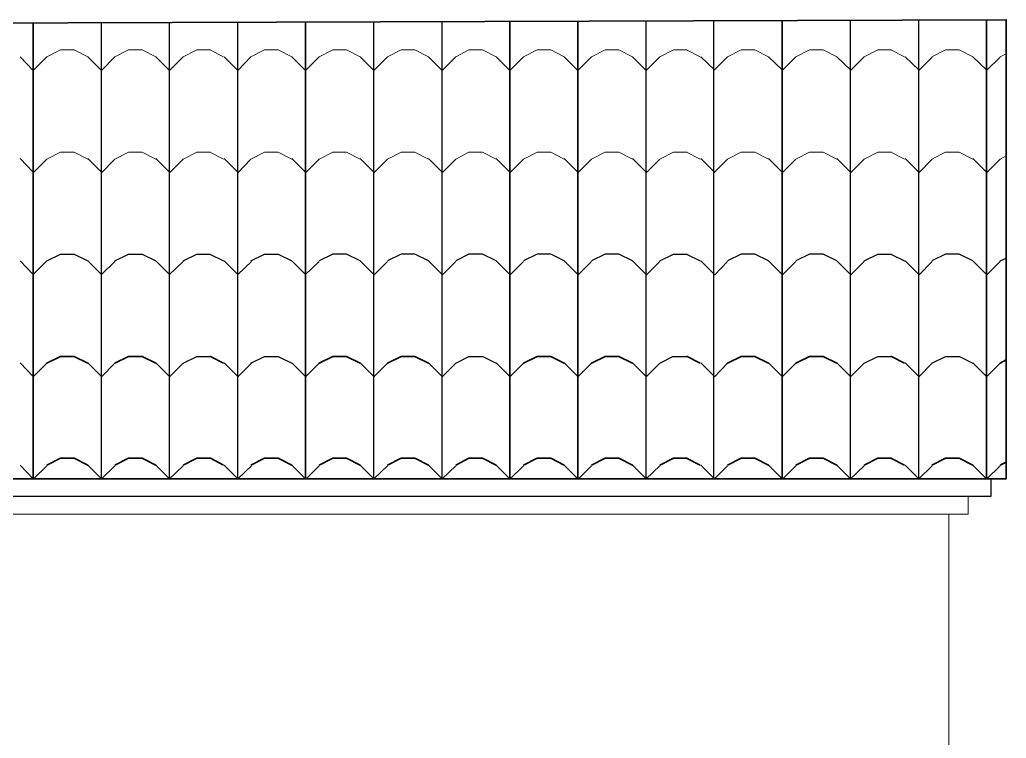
# Model space of a CAD drawing. Header units: millimetres. Extents: x 593565 to 611105, y -797574 to -789352.
# Drawn here: x 603697 to 609208, y -793366 to -789352 of the extents above; entities that cross this region are included whole.
import ezdxf

# ---------------------------------------------------------------- set-up
doc = ezdxf.new("R2010")
doc.units = ezdxf.units.MM
doc.layers.add('A-ALV-___-___-EXI', color=250, linetype='Continuous', lineweight=25)
doc.layers.add('A-COB-___-___-EXI', color=250, linetype='Continuous', lineweight=25)

msp = doc.modelspace()

# ---------------------------------------------------------------- linework, layer by layer
at = {"layer": 'A-ALV-___-___-EXI', "color": 38, "lineweight": 15}
msp.add_line((608887.4, -792113.7), (608887.4, -795625.1), dxfattribs=at)
at = {"layer": 'A-COB-___-___-EXI', "color": 253, "lineweight": 9}
for p, q in [((604759.6, -789520.7), (604835.9, -789558.9)), ((607422.5, -789520.7), (607498.8, -789558.9)), ((608563.3, -789520.7), (608639.6, -789558.9)), ((609173.4, -789558.9), (609208.4, -789543)), ((607578.2, -789632), (607502, -789558.9)), ((608719, -789632), (608642.7, -789558.9)), ((608719, -789635.1), (608795.3, -789562.1)), ((609097.2, -789635.1), (609173.4, -789562.1))]:
    msp.add_line(p, q, dxfattribs=at)
at = {"layer": 'A-COB-___-___-EXI', "color": 38, "lineweight": 15}
for p, q in [((604759.6, -790092.7), (604835.9, -790130.9)), ((607422.5, -790092.7), (607498.8, -790130.9)), ((608563.3, -790092.7), (608639.6, -790130.9)), ((603771.3, -790203.9), (603698.3, -790127.7)), ((604152.7, -790203.9), (604076.4, -790127.7)), ((604534, -790203.9), (604457.7, -790127.7)), ((604915.3, -790203.9), (604839.1, -790127.7)), ((605293.5, -790203.9), (605217.2, -790127.7)), ((605674.8, -790203.9), (605598.5, -790127.7)), ((606056.1, -790203.9), (605979.8, -790127.7)), ((606434.3, -790203.9), (606358, -790127.7)), ((606815.6, -790203.9), (606739.3, -790127.7)), ((607196.9, -790203.9), (607120.6, -790127.7)), ((607578.2, -790203.9), (607502, -790127.7)), ((607956.4, -790203.9), (607880.1, -790127.7)), ((608337.7, -790203.9), (608261.4, -790127.7)), ((608719, -790203.9), (608642.7, -790127.7)), ((608719, -790207.1), (608795.3, -790130.9)), ((609097.2, -790203.9), (609020.9, -790127.7))]:
    msp.add_line(p, q, dxfattribs=at)
at = {"layer": 'A-COB-___-___-EXI', "color": 238, "lineweight": 25}
for p, q in [((604759.6, -790661.5), (604835.9, -790699.7)), ((605674.8, -790779.1), (605751, -790702.8)), ((606056.1, -790779.1), (606132.4, -790702.8)), ((606434.3, -790779.1), (606510.5, -790702.8)), ((606815.6, -790779.1), (606891.8, -790702.8)), ((607196.9, -790779.1), (607273.2, -790702.8)), ((607422.5, -790661.5), (607498.8, -790699.7)), ((607578.2, -790775.9), (607502, -790699.7)), ((607578.2, -790779.1), (607651.3, -790702.8)), ((607956.4, -790779.1), (608032.6, -790702.8)), ((608337.7, -790779.1), (608414, -790702.8)), ((608563.3, -790661.5), (608639.6, -790699.7)), ((608719, -790775.9), (608642.7, -790699.7)), ((608719, -790779.1), (608795.3, -790702.8)), ((609097.2, -790779.1), (609173.4, -790702.8)), ((609173.4, -790699.7), (609208.4, -790683.8))]:
    msp.add_line(p, q, dxfattribs=at)
at = {"layer": 'A-COB-___-___-EXI', "color": 28, "lineweight": 35}
for p, q in [((604762.8, -791233.5), (604835.9, -791271.7)), ((607425.7, -791233.5), (607498.8, -791271.7)), ((608566.5, -791233.5), (608639.6, -791271.7)), ((603771.3, -791344.7), (603698.3, -791268.5)), ((604152.7, -791344.7), (604076.4, -791268.5)), ((604534, -791344.7), (604457.7, -791268.5)), ((604915.3, -791344.7), (604839.1, -791268.5)), ((604915.3, -791347.9), (604991.6, -791271.7)), ((605293.5, -791344.7), (605217.2, -791268.5)), ((605674.8, -791344.7), (605598.5, -791268.5)), ((606056.1, -791344.7), (605979.8, -791268.5)), ((606434.3, -791344.7), (606358, -791268.5)), ((606815.6, -791344.7), (606739.3, -791268.5)), ((607196.9, -791344.7), (607120.6, -791268.5)), ((607578.2, -791344.7), (607502, -791268.5)), ((607956.4, -791344.7), (607880.1, -791268.5)), ((608337.7, -791344.7), (608261.4, -791268.5)), ((608719, -791344.7), (608642.7, -791268.5)), ((608719, -791347.9), (608795.3, -791271.7)), ((609097.2, -791344.7), (609020.9, -791268.5)), ((607422.5, -791802.3), (607498.8, -791840.5)), ((608563.3, -791802.3), (608639.6, -791840.5)), ((603774.5, -791916.7), (603847.6, -791843.6)), ((605296.6, -791916.7), (605369.7, -791843.6)), ((606437.4, -791916.7), (606510.5, -791843.6)), ((606818.8, -791916.7), (606891.8, -791843.6)), ((607959.5, -791916.7), (608032.6, -791843.6)), ((609100.3, -791916.7), (609173.4, -791843.6)), ((609173.4, -791840.5), (609208.4, -791824.6))]:
    msp.add_line(p, q, dxfattribs=at)
at = {"layer": 'A-COB-___-___-EXI', "color": 28, "lineweight": 35, "flags": 128}
for points in [[(594641.8, -789400), (594645, -790092.7), (594645, -790661.5), (594645, -791233.5), (594645, -791916.7), (609208.4, -791916.7), (609208.4, -791233.5), (609208.4, -790661.5), (609208.4, -790092.7), (609208.4, -789352.3), (594645, -789400), (609208.4, -789352.3), (609208.4, -791916.7), (594645, -791916.7), (594645, -789400)], [(603771.3, -789371.4), (603771.3, -790092.7), (603771.3, -790661.5), (603771.3, -791233.5), (603771.3, -791916.7), (603698.3, -791840.5)], [(605293.5, -789365), (605293.5, -790092.7), (605293.5, -790661.5), (605293.5, -791233.5), (605293.5, -791916.7), (605217.2, -791840.5), (605140.9, -791802.3), (605064.7, -791802.3), (604988.4, -791840.5)], [(606434.3, -789361.9), (606434.3, -790092.7), (606434.3, -790661.5), (606434.3, -791233.5), (606434.3, -791916.7), (606358, -791840.5), (606281.7, -791802.3), (606205.5, -791802.3), (606132.4, -791840.5)], [(606815.6, -789358.7), (606815.6, -790092.7), (606815.6, -790661.5), (606815.6, -791233.5), (606815.6, -791916.7), (606739.3, -791840.5), (606663, -791802.3), (606586.8, -791802.3), (606510.5, -791840.5)], [(607956.4, -789355.5), (607956.4, -790092.7), (607956.4, -790661.5), (607956.4, -791233.5), (607956.4, -791916.7), (607880.1, -791840.5), (607803.8, -791802.3), (607727.6, -791802.3), (607651.3, -791840.5)], [(609097.2, -789352.3), (609097.2, -790092.7), (609097.2, -790661.5), (609097.2, -791233.5), (609097.2, -791916.7), (609020.9, -791840.5), (608944.6, -791802.3), (608868.4, -791802.3), (608792.1, -791840.5)], [(603771.3, -791347.9), (603847.6, -791271.7), (603923.9, -791233.5), (604000.1, -791233.5), (604076.4, -791271.7)], [(604152.7, -791347.9), (604228.9, -791271.7), (604305.2, -791233.5), (604381.5, -791233.5), (604457.7, -791271.7)], [(605293.5, -791347.9), (605369.7, -791271.7), (605446, -791233.5), (605522.3, -791233.5), (605598.5, -791271.7)], [(605674.8, -791347.9), (605751, -791271.7), (605827.3, -791233.5), (605903.6, -791233.5), (605979.8, -791271.7)], [(606434.3, -791347.9), (606510.5, -791271.7), (606586.8, -791233.5), (606663, -791233.5), (606739.3, -791271.7)], [(606815.6, -791347.9), (606891.8, -791271.7), (606968.1, -791233.5), (607044.4, -791233.5), (607120.6, -791271.7)], [(607578.2, -791347.9), (607651.3, -791271.7), (607727.6, -791233.5), (607803.8, -791233.5), (607880.1, -791271.7)], [(607956.4, -791347.9), (608032.6, -791271.7), (608108.9, -791233.5), (608185.2, -791233.5), (608261.4, -791271.7)], [(609097.2, -791347.9), (609173.4, -791271.7), (609208.4, -791252.6)], [(603847.6, -791840.5), (603923.9, -791802.3), (604000.1, -791802.3), (604076.4, -791840.5), (604152.7, -791916.7), (604228.9, -791843.6)], [(604228.9, -791840.5), (604305.2, -791802.3), (604381.5, -791802.3), (604457.7, -791840.5), (604534, -791916.7), (604610.3, -791843.6)], [(604610.3, -791840.5), (604686.5, -791802.3), (604762.8, -791802.3), (604835.9, -791840.5)], [(605369.7, -791840.5), (605446, -791802.3), (605522.3, -791802.3), (605598.5, -791840.5), (605674.8, -791916.7), (605751, -791843.6)], [(605751, -791840.5), (605827.3, -791802.3), (605903.6, -791802.3), (605979.8, -791840.5), (606056.1, -791916.7), (606132.4, -791843.6)], [(606891.8, -791840.5), (606968.1, -791802.3), (607044.4, -791802.3), (607120.6, -791840.5), (607196.9, -791916.7), (607273.2, -791843.6)], [(607273.2, -791840.5), (607349.4, -791802.3), (607425.7, -791802.3)], [(608032.6, -791840.5), (608108.9, -791802.3), (608185.2, -791802.3), (608261.4, -791840.5), (608337.7, -791916.7), (608414, -791843.6)], [(608414, -791840.5), (608490.2, -791802.3), (608566.5, -791802.3)], [(604839.1, -791840.5), (604915.3, -791916.7), (604991.6, -791843.6)], [(607502, -791840.5), (607578.2, -791916.7), (607651.3, -791843.6)], [(608642.7, -791840.5), (608719, -791916.7), (608795.3, -791843.6)]]:
    msp.add_lwpolyline(points, dxfattribs=at)
at = {"layer": 'A-COB-___-___-EXI', "color": 238, "lineweight": 25}
for points in [[(604152.7, -791916.7), (604152.7, -791233.5), (604152.7, -790661.5), (604152.7, -790092.7), (604152.7, -789368.2)], [(604534, -791916.7), (604534, -791233.5), (604534, -790661.5), (604534, -790092.7), (604534, -789368.2)], [(604915.3, -791916.7), (604915.3, -791233.5), (604915.3, -790661.5), (604915.3, -790092.7), (604915.3, -789365)], [(605674.8, -791916.7), (605674.8, -791233.5), (605674.8, -790661.5), (605674.8, -790092.7), (605674.8, -789365)], [(606056.1, -791916.7), (606056.1, -791233.5), (606056.1, -790661.5), (606056.1, -790092.7), (606056.1, -789361.9)], [(607196.9, -791916.7), (607196.9, -791233.5), (607196.9, -790661.5), (607196.9, -790092.7), (607196.9, -789358.7)], [(607575, -791916.7), (607575, -791233.5), (607575, -790661.5), (607575, -790092.7), (607575, -789358.7)], [(608337.7, -791916.7), (608337.7, -791233.5), (608337.7, -790661.5), (608337.7, -790092.7), (608337.7, -789355.5)], [(608719, -791916.7), (608719, -791233.5), (608719, -790661.5), (608719, -790092.7), (608719, -789352.3)], [(604988.4, -791271.7), (605064.7, -791233.5), (605140.9, -791233.5), (605217.2, -791271.7)]]:
    msp.add_lwpolyline(points, dxfattribs=at)
at = {"layer": 'A-COB-___-___-EXI', "color": 253, "lineweight": 9, "flags": 128}
for points in [[(603698.3, -789558.9), (603771.3, -789635.1), (603847.6, -789558.9), (603923.9, -789520.7), (604000.1, -789520.7), (604076.4, -789558.9), (604152.7, -789635.1), (604228.9, -789558.9), (604305.2, -789520.7), (604381.5, -789520.7), (604457.7, -789558.9), (604534, -789635.1), (604610.3, -789558.9), (604686.5, -789520.7), (604762.8, -789520.7)], [(604839.1, -789558.9), (604915.3, -789635.1), (604988.4, -789558.9), (605064.7, -789520.7), (605140.9, -789520.7), (605217.2, -789558.9), (605293.5, -789635.1), (605369.7, -789558.9), (605446, -789520.7), (605522.3, -789520.7), (605598.5, -789558.9), (605674.8, -789635.1), (605751, -789558.9), (605827.3, -789520.7), (605903.6, -789520.7), (605979.8, -789558.9), (606056.1, -789635.1), (606132.4, -789558.9), (606205.5, -789520.7), (606281.7, -789520.7), (606358, -789558.9), (606434.3, -789635.1), (606510.5, -789558.9), (606586.8, -789520.7), (606663, -789520.7), (606739.3, -789558.9), (606815.6, -789635.1), (606891.8, -789558.9), (606968.1, -789520.7), (607044.4, -789520.7), (607120.6, -789558.9), (607196.9, -789635.1), (607273.2, -789558.9), (607349.4, -789520.7), (607425.7, -789520.7)], [(607575, -789635.1), (607651.3, -789558.9), (607727.6, -789520.7), (607803.8, -789520.7), (607880.1, -789558.9), (607956.4, -789632)], [(607956.4, -789635.1), (608032.6, -789558.9), (608108.9, -789520.7), (608185.2, -789520.7), (608261.4, -789558.9), (608337.7, -789632)], [(608337.7, -789635.1), (608414, -789558.9), (608490.2, -789520.7), (608566.5, -789520.7)], [(609097.2, -789632), (609020.9, -789558.9), (608944.6, -789520.7), (608868.4, -789520.7), (608792.1, -789558.9)]]:
    msp.add_lwpolyline(points, dxfattribs=at)
at = {"layer": 'A-COB-___-___-EXI', "color": 38, "lineweight": 15, "flags": 128}
for points in [[(603771.3, -790207.1), (603847.6, -790130.9), (603923.9, -790092.7), (604000.1, -790092.7), (604076.4, -790130.9)], [(604152.7, -790207.1), (604228.9, -790130.9), (604305.2, -790092.7), (604381.5, -790092.7), (604457.7, -790130.9)], [(604534, -790207.1), (604610.3, -790130.9), (604686.5, -790092.7), (604762.8, -790092.7)], [(604915.3, -790207.1), (604988.4, -790130.9), (605064.7, -790092.7), (605140.9, -790092.7), (605217.2, -790130.9)], [(605293.5, -790207.1), (605369.7, -790130.9), (605446, -790092.7), (605522.3, -790092.7), (605598.5, -790130.9)], [(605674.8, -790207.1), (605751, -790130.9), (605827.3, -790092.7), (605903.6, -790092.7), (605979.8, -790130.9)], [(606056.1, -790207.1), (606132.4, -790130.9), (606205.5, -790092.7), (606281.7, -790092.7), (606358, -790130.9)], [(606434.3, -790207.1), (606510.5, -790130.9), (606586.8, -790092.7), (606663, -790092.7), (606739.3, -790130.9)], [(606815.6, -790207.1), (606891.8, -790130.9), (606968.1, -790092.7), (607044.4, -790092.7), (607120.6, -790130.9)], [(607196.9, -790207.1), (607273.2, -790130.9), (607349.4, -790092.7), (607425.7, -790092.7)], [(607575, -790207.1), (607651.3, -790130.9), (607727.6, -790092.7), (607803.8, -790092.7), (607880.1, -790130.9)], [(607956.4, -790207.1), (608032.6, -790130.9), (608108.9, -790092.7), (608185.2, -790092.7), (608261.4, -790130.9)], [(608337.7, -790207.1), (608414, -790130.9), (608490.2, -790092.7), (608566.5, -790092.7)], [(608792.1, -790130.9), (608868.4, -790092.7), (608944.6, -790092.7), (609020.9, -790130.9)], [(609097.2, -790207.1), (609173.4, -790130.9), (609208.4, -790111.8)]]:
    msp.add_lwpolyline(points, dxfattribs=at)
at = {"layer": 'A-COB-___-___-EXI', "color": 238, "lineweight": 25, "flags": 128}
for points in [[(603698.3, -790699.7), (603771.3, -790775.9), (603847.6, -790699.7), (603923.9, -790661.5), (604000.1, -790661.5), (604076.4, -790699.7), (604152.7, -790775.9), (604228.9, -790702.8)], [(604228.9, -790699.7), (604305.2, -790661.5), (604381.5, -790661.5), (604457.7, -790699.7), (604534, -790775.9), (604610.3, -790702.8)], [(604610.3, -790699.7), (604686.5, -790661.5), (604762.8, -790661.5)], [(604839.1, -790699.7), (604915.3, -790775.9), (604991.6, -790702.8)], [(604988.4, -790699.7), (605064.7, -790661.5), (605140.9, -790661.5), (605217.2, -790699.7), (605293.5, -790775.9), (605369.7, -790702.8)], [(605674.8, -790775.9), (605598.5, -790699.7), (605522.3, -790661.5), (605446, -790661.5), (605369.7, -790699.7)], [(606056.1, -790775.9), (605979.8, -790699.7), (605903.6, -790661.5), (605827.3, -790661.5), (605751, -790699.7)], [(606434.3, -790775.9), (606358, -790699.7), (606281.7, -790661.5), (606205.5, -790661.5), (606132.4, -790699.7)], [(606815.6, -790775.9), (606739.3, -790699.7), (606663, -790661.5), (606586.8, -790661.5), (606510.5, -790699.7)], [(607196.9, -790775.9), (607120.6, -790699.7), (607044.4, -790661.5), (606968.1, -790661.5), (606891.8, -790699.7)], [(607273.2, -790699.7), (607349.4, -790661.5), (607425.7, -790661.5)], [(607956.4, -790775.9), (607880.1, -790699.7), (607803.8, -790661.5), (607727.6, -790661.5), (607651.3, -790699.7)], [(608337.7, -790775.9), (608261.4, -790699.7), (608185.2, -790661.5), (608108.9, -790661.5), (608032.6, -790699.7)], [(608414, -790699.7), (608490.2, -790661.5), (608566.5, -790661.5)], [(609097.2, -790775.9), (609020.9, -790699.7), (608944.6, -790661.5), (608868.4, -790661.5), (608792.1, -790699.7)], [(604534, -791347.9), (604610.3, -791271.7), (604686.5, -791233.5), (604762.8, -791233.5), (604759.6, -791233.5)], [(606056.1, -791347.9), (606132.4, -791271.7), (606205.5, -791233.5), (606281.7, -791233.5), (606284.9, -791233.5), (606358, -791271.7)], [(607196.9, -791347.9), (607273.2, -791271.7), (607346.2, -791233.5), (607349.4, -791233.5), (607425.7, -791233.5), (607422.5, -791233.5)], [(608337.7, -791347.9), (608414, -791271.7), (608490.2, -791233.5), (608566.5, -791233.5), (608563.3, -791233.5)], [(608792.1, -791271.7), (608868.4, -791233.5), (608944.6, -791233.5), (608947.8, -791233.5), (609020.9, -791271.7)], [(609208.4, -791916.7), (609122.6, -791916.7), (609122.6, -792015.2), (594810.3, -792015.2)]]:
    msp.add_lwpolyline(points, dxfattribs=at)
at = {"layer": 'A-COB-___-___-EXI', "color": 38, "lineweight": 15, "flags": 128}
msp.add_lwpolyline([(594943.7, -792015.2), (594943.7, -792113.7), (608995.5, -792113.7), (608995.5, -792015.2)], close=True, dxfattribs=at)

doc.saveas('drawing.dxf')
